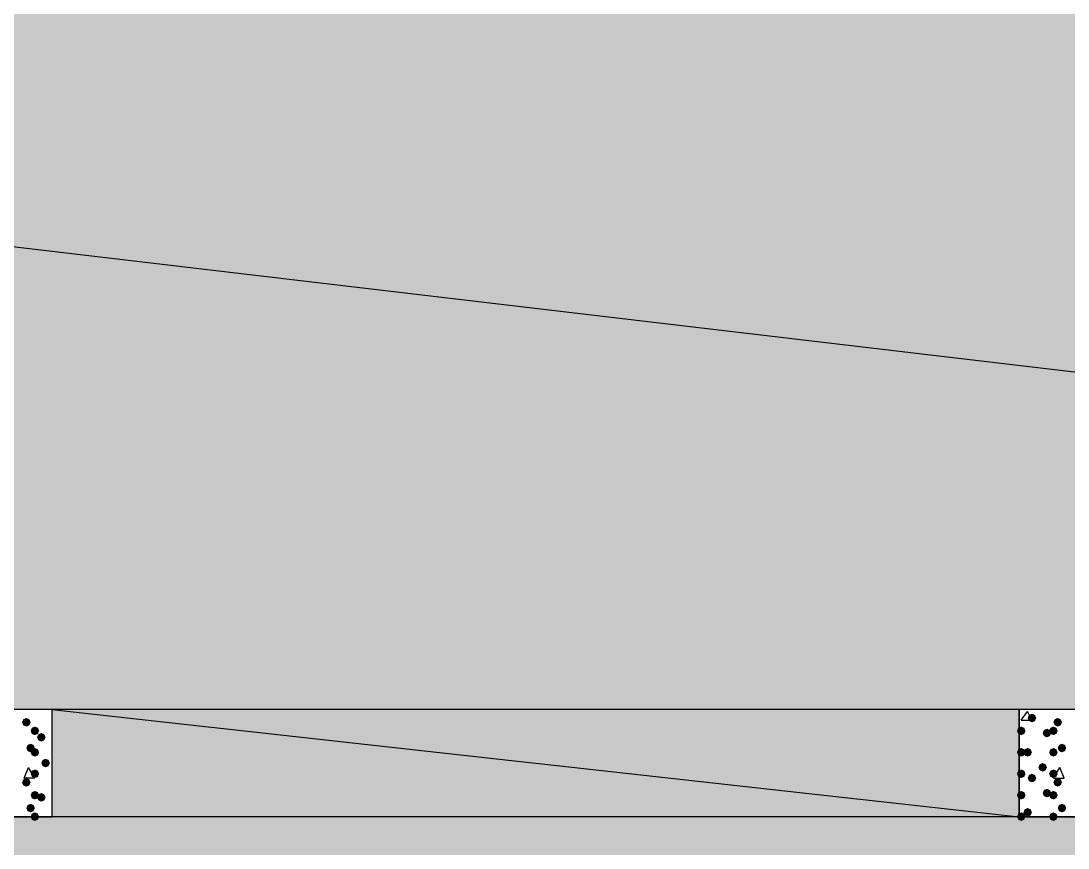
# Model space of a CAD drawing. Header units: millimetres. Extents: x 0 to 420, y 0 to 297.
# Drawn here: x 302.24 to 322.91, y 105.13 to 121.45 of the extents above; entities that cross this region are included whole.
import ezdxf

# ---------------------------------------------------------------- set-up
doc = ezdxf.new("R2010")
doc.units = ezdxf.units.MM
doc.layers.get('0').update_dxf_attribs({"linetype": 'CONTINUOUS'})

msp = doc.modelspace()

# ---------------------------------------------------------------- hatches: boundary and pattern name
at = {"true_color": 0x000008}
h = msp.add_hatch(color=0, dxfattribs=at)
h.paths.add_polyline_path([(379.518333, 126.915333), (218.101333, 126.915333), (379.518333, 107.865333)], flags=0)
h.paths.add_polyline_path([(218.101333, 126.915333), (379.518333, 107.865333), (218.101333, 107.865333)], flags=0)
h = msp.add_hatch(color=0, dxfattribs=at)
h.paths.add_polyline_path([(321.945, 107.865333), (302.852667, 107.865333), (321.945, 105.748667)], flags=0)
h.paths.add_polyline_path([(302.852667, 107.865333), (321.945, 105.748667), (302.852667, 105.748667)], flags=0)
at = {"true_color": 0x000007}
for points in [[(322.283667, 107.696), (322.258796, 107.636204), (322.199, 107.611333), (322.139204, 107.636204), (322.114333, 107.696), (322.139204, 107.755796), (322.199, 107.780667), (322.258796, 107.755796)], [(302.429333, 107.611333), (302.404462, 107.551537), (302.344667, 107.526667), (302.284871, 107.551537), (302.26, 107.611333), (302.284871, 107.671129), (302.344667, 107.696), (302.404462, 107.671129)], [(302.598667, 107.442), (302.573796, 107.382204), (302.514, 107.357333), (302.454204, 107.382204), (302.429333, 107.442), (302.454204, 107.501796), (302.514, 107.526667), (302.573796, 107.501796)], [(322.072, 107.442), (322.047129, 107.382204), (321.987333, 107.357333), (321.927538, 107.382204), (321.902667, 107.442), (321.927537, 107.501796), (321.987333, 107.526667), (322.047129, 107.501796)], [(322.707, 107.442), (322.682129, 107.382204), (322.622333, 107.357333), (322.562538, 107.382204), (322.537667, 107.442), (322.562537, 107.501796), (322.622333, 107.526667), (322.682129, 107.501796)], [(322.791667, 107.611333), (322.766796, 107.551537), (322.707, 107.526667), (322.647204, 107.551537), (322.622333, 107.611333), (322.647204, 107.671129), (322.707, 107.696), (322.766796, 107.671129)], [(302.725667, 107.315), (302.700796, 107.255204), (302.641, 107.230333), (302.581204, 107.255204), (302.556333, 107.315), (302.581204, 107.374796), (302.641, 107.399667), (302.700796, 107.374796)], [(322.58, 107.399667), (322.555129, 107.339871), (322.495333, 107.315), (322.435538, 107.339871), (322.410667, 107.399667), (322.435537, 107.459462), (322.495333, 107.484333), (322.555129, 107.459463)], [(302.514, 107.103333), (302.489129, 107.043538), (302.429333, 107.018667), (302.369537, 107.043538), (302.344667, 107.103333), (302.369537, 107.163129), (302.429333, 107.188), (302.489129, 107.163129)], [(302.598667, 107.018667), (302.573796, 106.958871), (302.514, 106.934), (302.454204, 106.958871), (302.429333, 107.018667), (302.454204, 107.078462), (302.514, 107.103333), (302.573796, 107.078463)], [(322.072, 107.018667), (322.047129, 106.958871), (321.987333, 106.934), (321.927538, 106.958871), (321.902667, 107.018667), (321.927537, 107.078462), (321.987333, 107.103333), (322.047129, 107.078463)], [(322.199, 107.018667), (322.174129, 106.958871), (322.114333, 106.934), (322.054537, 106.958871), (322.029667, 107.018667), (322.054537, 107.078462), (322.114333, 107.103333), (322.174129, 107.078463)], [(322.707, 107.018667), (322.682129, 106.958871), (322.622333, 106.934), (322.562538, 106.958871), (322.537667, 107.018667), (322.562537, 107.078462), (322.622333, 107.103333), (322.682129, 107.078463)], [(322.876333, 107.103333), (322.851462, 107.043538), (322.791667, 107.018667), (322.731871, 107.043538), (322.707, 107.103333), (322.731871, 107.163129), (322.791667, 107.188), (322.851462, 107.163129)], [(302.810333, 106.807), (302.785462, 106.747204), (302.725667, 106.722333), (302.665871, 106.747204), (302.641, 106.807), (302.665871, 106.866796), (302.725667, 106.891667), (302.785462, 106.866796)], [(302.598667, 106.595333), (302.573796, 106.535538), (302.514, 106.510667), (302.454204, 106.535538), (302.429333, 106.595333), (302.454204, 106.655129), (302.514, 106.68), (302.573796, 106.655129)], [(322.072, 106.595333), (322.047129, 106.535538), (321.987333, 106.510667), (321.927538, 106.535538), (321.902667, 106.595333), (321.927537, 106.655129), (321.987333, 106.68), (322.047129, 106.655129)], [(322.495333, 106.722333), (322.470463, 106.662537), (322.410667, 106.637667), (322.350871, 106.662537), (322.326, 106.722333), (322.350871, 106.782129), (322.410667, 106.807), (322.470462, 106.782129)], [(322.707, 106.595333), (322.682129, 106.535538), (322.622333, 106.510667), (322.562538, 106.535538), (322.537667, 106.595333), (322.562537, 106.655129), (322.622333, 106.68), (322.682129, 106.655129)], [(302.429333, 106.426), (302.404462, 106.366204), (302.344667, 106.341333), (302.284871, 106.366204), (302.26, 106.426), (302.284871, 106.485796), (302.344667, 106.510667), (302.404462, 106.485796)], [(322.283667, 106.510667), (322.258796, 106.450871), (322.199, 106.426), (322.139204, 106.450871), (322.114333, 106.510667), (322.139204, 106.570462), (322.199, 106.595333), (322.258796, 106.570463)], [(322.791667, 106.426), (322.766796, 106.366204), (322.707, 106.341333), (322.647204, 106.366204), (322.622333, 106.426), (322.647204, 106.485796), (322.707, 106.510667), (322.766796, 106.485796)], [(322.58, 106.214333), (322.555129, 106.154537), (322.495333, 106.129667), (322.435538, 106.154537), (322.410667, 106.214333), (322.435537, 106.274129), (322.495333, 106.299), (322.555129, 106.274129)], [(302.598667, 106.172), (302.573796, 106.112204), (302.514, 106.087333), (302.454204, 106.112204), (302.429333, 106.172), (302.454204, 106.231796), (302.514, 106.256667), (302.573796, 106.231796)], [(302.725667, 106.129667), (302.700796, 106.069871), (302.641, 106.045), (302.581204, 106.069871), (302.556333, 106.129667), (302.581204, 106.189462), (302.641, 106.214333), (302.700796, 106.189463)], [(322.072, 106.172), (322.047129, 106.112204), (321.987333, 106.087333), (321.927538, 106.112204), (321.902667, 106.172), (321.927537, 106.231796), (321.987333, 106.256667), (322.047129, 106.231796)], [(322.707, 106.172), (322.682129, 106.112204), (322.622333, 106.087333), (322.562538, 106.112204), (322.537667, 106.172), (322.562537, 106.231796), (322.622333, 106.256667), (322.682129, 106.231796)], [(302.514, 105.918), (302.489129, 105.858204), (302.429333, 105.833333), (302.369537, 105.858204), (302.344667, 105.918), (302.369537, 105.977796), (302.429333, 106.002667), (302.489129, 105.977796)], [(322.199, 105.833333), (322.174129, 105.773538), (322.114333, 105.748667), (322.054537, 105.773538), (322.029667, 105.833333), (322.054537, 105.893129), (322.114333, 105.918), (322.174129, 105.893129)], [(322.876333, 105.918), (322.851462, 105.858204), (322.791667, 105.833333), (322.731871, 105.858204), (322.707, 105.918), (322.731871, 105.977796), (322.791667, 106.002667), (322.851462, 105.977796)], [(302.598667, 105.748667), (302.573796, 105.688871), (302.514, 105.664), (302.454204, 105.688871), (302.429333, 105.748667), (302.454204, 105.808462), (302.514, 105.833333), (302.573796, 105.808463)], [(322.072, 105.748667), (322.047129, 105.688871), (321.987333, 105.664), (321.927538, 105.688871), (321.902667, 105.748667), (321.927537, 105.808462), (321.987333, 105.833333), (322.047129, 105.808463)], [(322.707, 105.748667), (322.682129, 105.688871), (322.622333, 105.664), (322.562538, 105.688871), (322.537667, 105.748667), (322.562537, 105.808462), (322.622333, 105.833333), (322.682129, 105.808463)]]:
    msp.add_hatch(color=0, dxfattribs=at).paths.add_polyline_path(points, flags=0)
at = {"true_color": 0x000008}
h = msp.add_hatch(color=0, dxfattribs=at)
h.paths.add_polyline_path([(379.518333, 105.748667), (33.401, 105.748667), (379.518333, 86.656333)], flags=0)
h.paths.add_polyline_path([(33.401, 105.748667), (379.518333, 86.656333), (33.401, 86.656333)], flags=0)

# ---------------------------------------------------------------- linework, layer by layer
at = {"color": 0, "true_color": 0x000008}
for points in [[(379.518333, 126.915333), (218.101333, 126.915333), (379.518333, 107.865333)], [(218.101333, 126.915333), (379.518333, 107.865333), (218.101333, 107.865333)], [(321.945, 107.865333), (302.852667, 107.865333), (321.945, 105.748667)], [(302.852667, 107.865333), (321.945, 105.748667), (302.852667, 105.748667)], [(379.518333, 105.748667), (33.401, 105.748667), (379.518333, 86.656333)]]:
    msp.add_lwpolyline(points, close=True, dxfattribs=at)
at = {"color": 0, "true_color": 0x000007}
for points in [[(300.736, 107.865333), (300.736, 105.748667), (302.852667, 105.748667), (302.852667, 107.865333)], [(321.945, 107.865333), (321.945, 105.748667), (324.061667, 105.748667), (324.061667, 107.865333)]]:
    msp.add_lwpolyline(points, close=True, dxfattribs=at)
for points in [[(321.987333, 107.653667), (322.114333, 107.823)], [(322.199, 107.653667), (322.114333, 107.823)], [(321.987333, 107.653667), (322.199, 107.653667)], [(302.514, 106.510667), (302.302333, 106.510667), (302.387, 106.722333)], [(302.514, 106.510667), (302.387, 106.722333)], [(322.622333, 106.510667), (322.749333, 106.722333)], [(322.834, 106.510667), (322.749333, 106.722333)], [(322.622333, 106.510667), (322.834, 106.510667)]]:
    msp.add_lwpolyline(points, dxfattribs=at)

doc.saveas('drawing.dxf')
